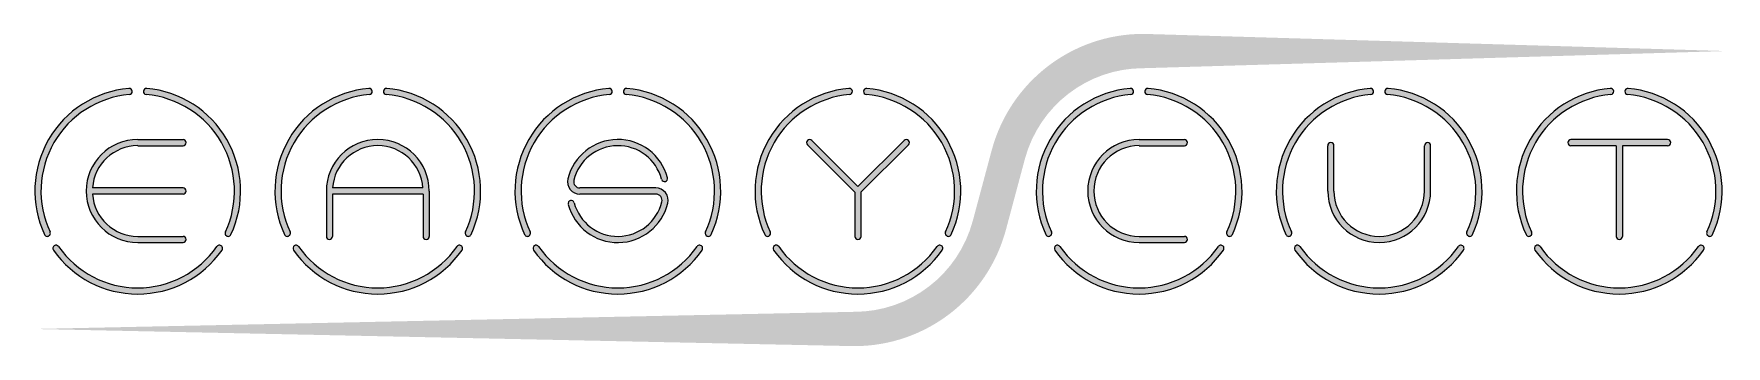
# Model space of a CAD drawing. Header units: millimetres. Extents: x 5310 to 5547, y 2958 to 3002.
import ezdxf

# ---------------------------------------------------------------- set-up
doc = ezdxf.new("R2010")
doc.units = ezdxf.units.MM

msp = doc.modelspace()

# ---------------------------------------------------------------- hatches: boundary and pattern name
h = msp.add_hatch(color=256)
h.set_gradient(color1=(255, 0, 0), color2=(255, 255, 0), tint=1)
h.paths.add_polyline_path([(5448.45, 2984.24, -0.339454), (5465.03, 2996.97), (5546.61, 2999.37), (5465.03, 3001.77, 0.339454), (5443.81, 2985.48), (5441.17, 2975.64, -0.339454), (5424.59, 2962.91), (5309.75, 2960.51), (5424.59, 2958.11, 0.339454), (5445.81, 2974.4)])
for color, points in [(140, [(5312.03, 2974.08, -1), (5311.24, 2973.71, -0.520567), (5323.04, 2994.14, -1), (5323.11, 2993.28, 0.520567)]), (140, [(5336.56, 2974.08, 1), (5337.34, 2973.71, 0.520567), (5325.55, 2994.14, 0.916853), (5325.4, 2993.29, 0.043377), (5325.47, 2993.28, -0.520567)]), (140, [(5345.63, 2974.08, -1), (5344.84, 2973.71, -0.520567), (5356.64, 2994.14, -1), (5356.71, 2993.28, 0.520567)]), (140, [(5370.16, 2974.08, 1), (5370.94, 2973.71, 0.520567), (5359.15, 2994.14, 1), (5359.07, 2993.28, -0.520567)]), (140, [(5379.23, 2974.08, -1), (5378.44, 2973.71, -0.520567), (5390.24, 2994.14, -1), (5390.31, 2993.28, 0.520567)]), (140, [(5403.76, 2974.08, 1), (5404.54, 2973.71, 0.520567), (5392.75, 2994.14, 1), (5392.67, 2993.28, -0.520567)]), (140, [(5412.83, 2974.08, -1), (5412.04, 2973.71, -0.520567), (5423.84, 2994.14, -1), (5423.91, 2993.28, 0.520567)]), (140, [(5437.36, 2974.08, 1), (5438.14, 2973.71, 0.520567), (5426.35, 2994.14, 1), (5426.27, 2993.28, -0.520567)]), (140, [(5452.19, 2974.08, -1), (5451.4, 2973.71, -0.520567), (5463.2, 2994.14, -1), (5463.27, 2993.28, 0.520567)]), (140, [(5476.72, 2974.08, 1), (5477.5, 2973.71, 0.520567), (5465.71, 2994.14, 1), (5465.63, 2993.28, -0.520567)]), (140, [(5485.79, 2974.08, -1), (5485, 2973.71, -0.520567), (5496.8, 2994.14, -1), (5496.87, 2993.28, 0.520567)]), (140, [(5510.32, 2974.08, 1), (5511.1, 2973.71, 0.520567), (5499.31, 2994.14, 1), (5499.23, 2993.28, -0.520567)]), (140, [(5519.39, 2974.08, -1), (5518.6, 2973.71, -0.520567), (5530.4, 2994.14, -1), (5530.47, 2993.28, 0.520567)]), (140, [(5543.92, 2974.08, 1), (5544.7, 2973.71, 0.520567), (5532.91, 2994.14, 1), (5532.83, 2993.28, -0.520567)]), (256, [(5330.63, 2980.23), (5317.97, 2980.23, -0.394366), (5324.29, 2986.13), (5330.63, 2986.13, 1), (5330.63, 2987), (5324.29, 2987, 1), (5324.29, 2972.6), (5330.63, 2972.6, 1), (5330.63, 2973.46), (5324.29, 2973.46, -0.394366), (5317.97, 2979.37), (5330.63, 2979.37, 1)]), (256, [(5396.81, 2979.37, -0.486114), (5397.65, 2978.3, -0.776377), (5385.37, 2978.16, 1), (5384.54, 2977.93, 0.776377), (5398.49, 2978.09, 0.486114), (5396.81, 2980.23), (5386.18, 2980.23, -0.486114), (5385.34, 2981.3, -0.776377), (5397.61, 2981.44, 1), (5398.45, 2981.66, 0.776377), (5384.5, 2981.5, 0.486114), (5386.18, 2979.37)]), (256, [(5418.63, 2986.87, 1), (5418.02, 2986.26), (5424.66, 2979.62), (5424.66, 2973.46, 1), (5425.52, 2973.46), (5425.52, 2979.62), (5432.17, 2986.26, 1), (5431.56, 2986.87), (5425.09, 2980.41)]), (256, [(5464.45, 2972.6), (5470.79, 2972.6, 1), (5470.79, 2973.46), (5464.45, 2973.46, -1), (5464.45, 2986.13), (5470.79, 2986.13, 1), (5470.79, 2987), (5464.45, 2987, 1)]), (256, [(5524.88, 2987, 1), (5524.88, 2986.13), (5531.22, 2986.13), (5531.22, 2973.46, 1), (5532.08, 2973.46), (5532.08, 2986.13), (5538.42, 2986.13, 1), (5538.42, 2987)]), (256, [(5491.72, 2979.8), (5491.72, 2986.13, 1), (5490.85, 2986.13), (5490.85, 2979.8, 1), (5505.25, 2979.8), (5505.25, 2986.13, 1), (5504.39, 2986.13), (5504.39, 2979.8, -1)]), (140, [(5336.09, 2971.54, 1), (5335.38, 2972.03, -0.520567), (5313.2, 2972.03, 1), (5312.5, 2971.54, 0.520567)]), (140, [(5369.69, 2971.54, 1), (5368.98, 2972.03, -0.520567), (5346.8, 2972.03, 1), (5346.1, 2971.54, 0.520567)]), (140, [(5403.29, 2971.54, 1), (5402.58, 2972.03, -0.520567), (5380.4, 2972.03, 1), (5379.7, 2971.54, 0.520567)]), (140, [(5436.89, 2971.54, 1), (5436.18, 2972.03, -0.520567), (5414, 2972.03, 1), (5413.3, 2971.54, 0.520567)]), (140, [(5476.25, 2971.54, 1), (5475.54, 2972.03, -0.520567), (5453.36, 2972.03, 1), (5452.66, 2971.54, 0.520567)]), (140, [(5509.85, 2971.54, 1), (5509.14, 2972.03, -0.520567), (5486.96, 2972.03, 1), (5486.26, 2971.54, 0.520567)]), (140, [(5543.45, 2971.54, 1), (5542.74, 2972.03, -0.520567), (5520.56, 2972.03, 1), (5519.86, 2971.54, 0.520567)])]:
    msp.add_hatch(color=color).paths.add_polyline_path(points)
h = msp.add_hatch(color=256)
h.paths.add_polyline_path([(5364.23, 2979.37), (5364.23, 2973.46, 1), (5365.09, 2973.46), (5365.09, 2979.8, 1), (5350.69, 2979.8), (5350.69, 2973.46, 1), (5351.56, 2973.46), (5351.56, 2979.37)])
h.paths.add_polyline_path([(5351.57, 2980.23, -0.933992), (5364.21, 2980.23)], flags=16)

# ---------------------------------------------------------------- linework, layer by layer
for p, q in [((5324.29, 2987), (5330.63, 2987)), ((5425.09, 2980.41), (5418.63, 2986.87)), ((5425.09, 2980.41), (5431.56, 2986.87)), ((5464.45, 2987), (5470.79, 2987)), ((5538.42, 2987), (5524.88, 2987)), ((5324.29, 2986.13), (5330.63, 2986.13)), ((5424.66, 2979.62), (5418.02, 2986.26)), ((5425.52, 2979.62), (5432.17, 2986.26)), ((5464.45, 2986.13), (5470.79, 2986.13)), ((5490.85, 2979.8), (5490.85, 2986.13)), ((5491.72, 2979.8), (5491.72, 2986.13)), ((5504.39, 2979.8), (5504.39, 2986.13)), ((5505.25, 2979.8), (5505.25, 2986.13)), ((5531.22, 2986.13), (5524.88, 2986.13)), ((5531.22, 2986.13), (5531.22, 2973.46)), ((5532.08, 2986.13), (5532.08, 2973.46)), ((5538.42, 2986.13), (5532.08, 2986.13)), ((5330.63, 2980.23), (5317.97, 2980.23)), ((5350.69, 2979.8), (5350.69, 2973.46)), ((5364.21, 2980.23), (5351.57, 2980.23)), ((5365.09, 2979.8), (5365.09, 2973.46)), ((5396.81, 2980.23), (5386.18, 2980.23)), ((5330.63, 2979.37), (5317.97, 2979.37)), ((5351.56, 2979.37), (5351.56, 2973.46)), ((5364.23, 2979.37), (5351.56, 2979.37)), ((5364.23, 2979.37), (5364.23, 2973.46)), ((5396.81, 2979.37), (5386.18, 2979.37)), ((5424.66, 2979.62), (5424.66, 2973.46)), ((5425.52, 2979.62), (5425.52, 2973.46)), ((5324.29, 2973.46), (5330.63, 2973.46)), ((5324.29, 2972.6), (5330.63, 2972.6)), ((5464.45, 2973.46), (5470.79, 2973.46)), ((5464.45, 2972.6), (5470.79, 2972.6))]:
    msp.add_line(p, q)
at = {"color": 140}
for centre, radius, start, end in [((5324.29, 2979.8), 14.4, 95, 205), ((5323.08, 2993.71), 0.432, 275, 95), ((5325.51, 2993.71), 0.432, 85, 265), ((5324.29, 2979.8), 14.4, 335, 85), ((5357.89, 2979.8), 14.4, 95, 205), ((5356.68, 2993.71), 0.432, 275, 95), ((5359.11, 2993.71), 0.432, 85, 265), ((5357.89, 2979.8), 14.4, 335, 85), ((5391.49, 2979.8), 14.4, 95, 205), ((5390.28, 2993.71), 0.432, 275, 95), ((5392.71, 2993.71), 0.432, 85, 265), ((5391.49, 2979.8), 14.4, 335, 85), ((5425.09, 2979.8), 14.4, 95, 205), ((5423.88, 2993.71), 0.432, 275, 95), ((5426.31, 2993.71), 0.432, 85, 265), ((5425.09, 2979.8), 14.4, 335, 85), ((5464.45, 2979.8), 14.4, 95, 205), ((5463.24, 2993.71), 0.432, 275, 95), ((5465.67, 2993.71), 0.432, 85, 265), ((5464.45, 2979.8), 14.4, 335, 85), ((5498.05, 2979.8), 14.4, 95, 205), ((5496.84, 2993.71), 0.432, 275, 95), ((5499.27, 2993.71), 0.432, 85, 265), ((5498.05, 2979.8), 14.4, 335, 85), ((5531.65, 2979.8), 14.4, 95, 205), ((5530.44, 2993.71), 0.432, 275, 95), ((5532.87, 2993.71), 0.432, 85, 265), ((5531.65, 2979.8), 14.4, 335, 85), ((5324.29, 2979.8), 13.54, 95, 205), ((5324.29, 2979.8), 13.54, 335, 85), ((5357.89, 2979.8), 13.54, 95, 205), ((5357.89, 2979.8), 13.54, 335, 85), ((5391.49, 2979.8), 13.54, 95, 205), ((5391.49, 2979.8), 13.54, 335, 85), ((5425.09, 2979.8), 13.54, 95, 205), ((5425.09, 2979.8), 13.54, 335, 85), ((5464.45, 2979.8), 13.54, 95, 205), ((5464.45, 2979.8), 13.54, 335, 85), ((5498.05, 2979.8), 13.54, 95, 205), ((5498.05, 2979.8), 13.54, 335, 85), ((5531.65, 2979.8), 13.54, 95, 205), ((5531.65, 2979.8), 13.54, 335, 85), ((5311.63, 2973.89), 0.432, 205, 25), ((5336.95, 2973.89), 0.432, 155, 335), ((5345.23, 2973.89), 0.432, 205, 25), ((5370.55, 2973.89), 0.432, 155, 335), ((5378.83, 2973.89), 0.432, 205, 25), ((5404.15, 2973.89), 0.432, 155, 335), ((5412.43, 2973.89), 0.432, 205, 25), ((5437.75, 2973.89), 0.432, 155, 335), ((5451.79, 2973.89), 0.432, 205, 25), ((5477.11, 2973.89), 0.432, 155, 335), ((5485.39, 2973.89), 0.432, 205, 25), ((5510.71, 2973.89), 0.432, 155, 335), ((5518.99, 2973.89), 0.432, 205, 25), ((5544.31, 2973.89), 0.432, 155, 335), ((5312.85, 2971.79), 0.432, 35, 215), ((5324.29, 2979.8), 14.4, 215, 325), ((5324.29, 2979.8), 13.54, 215, 325), ((5335.73, 2971.79), 0.432, 325, 145), ((5346.45, 2971.79), 0.432, 35, 215), ((5357.89, 2979.8), 14.4, 215, 325), ((5357.89, 2979.8), 13.54, 215, 325), ((5369.33, 2971.79), 0.432, 325, 145), ((5380.05, 2971.79), 0.432, 35, 215), ((5391.49, 2979.8), 14.4, 215, 325), ((5391.49, 2979.8), 13.54, 215, 325), ((5402.93, 2971.79), 0.432, 325, 145), ((5413.65, 2971.79), 0.432, 35, 215), ((5425.09, 2979.8), 14.4, 215, 325), ((5425.09, 2979.8), 13.54, 215, 325), ((5436.53, 2971.79), 0.432, 325, 145), ((5453.01, 2971.79), 0.432, 35, 215), ((5464.45, 2979.8), 14.4, 215, 325), ((5464.45, 2979.8), 13.54, 215, 325), ((5475.89, 2971.79), 0.432, 325, 145), ((5486.61, 2971.79), 0.432, 35, 215), ((5498.05, 2979.8), 14.4, 215, 325), ((5498.05, 2979.8), 13.54, 215, 325), ((5509.49, 2971.79), 0.432, 325, 145), ((5520.21, 2971.79), 0.432, 35, 215), ((5531.65, 2979.8), 14.4, 215, 325), ((5531.65, 2979.8), 13.54, 215, 325), ((5543.09, 2971.79), 0.432, 325, 145)]:
    msp.add_arc(centre, radius, start, end, dxfattribs=at)
for centre, radius, start, end in [((5324.29, 2979.8), 7.2, 90, 270), ((5330.63, 2986.57), 0.432, 270, 90), ((5357.89, 2979.8), 7.2, 0, 180), ((5391.49, 2979.8), 7.2, 15, 166.2998), ((5418.32, 2986.57), 0.432, 45, 225), ((5431.86, 2986.57), 0.432, 315, 135), ((5464.45, 2979.8), 7.2, 90, 270), ((5470.79, 2986.57), 0.432, 270, 90), ((5524.88, 2986.57), 0.432, 90, 270), ((5538.42, 2986.57), 0.432, 270, 90), ((5324.29, 2979.8), 6.34, 90, 176.0904), ((5357.89, 2979.8), 6.34, 3.9096, 176.0904), ((5391.49, 2979.8), 6.34, 15, 166.2998), ((5464.45, 2979.8), 6.34, 90, 270), ((5491.28, 2986.13), 0.432, 0, 180), ((5504.82, 2986.13), 0.432, 0, 180), ((5330.63, 2979.8), 0.432, 270, 90), ((5386.18, 2981.09), 1.73, 166.2998, 270), ((5386.18, 2981.09), 0.864, 166.2998, 270), ((5396.81, 2978.5), 1.73, 346.2998, 90), ((5398.03, 2981.55), 0.432, 195, 15), ((5498.05, 2979.8), 7.2, 180, 0), ((5498.05, 2979.8), 6.34, 180, 0), ((5324.29, 2979.8), 6.34, 183.9096, 270), ((5384.96, 2978.05), 0.432, 15, 195), ((5391.49, 2979.8), 7.2, 195, 346.2998), ((5391.49, 2979.8), 6.34, 195, 346.2998), ((5396.81, 2978.5), 0.864, 346.2998, 90), ((5330.63, 2973.03), 0.432, 270, 90), ((5351.12, 2973.46), 0.432, 180, 0), ((5364.66, 2973.46), 0.432, 180, 0), ((5425.09, 2973.46), 0.432, 180, 0), ((5470.79, 2973.03), 0.432, 270, 90), ((5531.65, 2973.46), 0.432, 180, 0)]:
    msp.add_arc(centre, radius, start, end)

doc.saveas('drawing.dxf')
